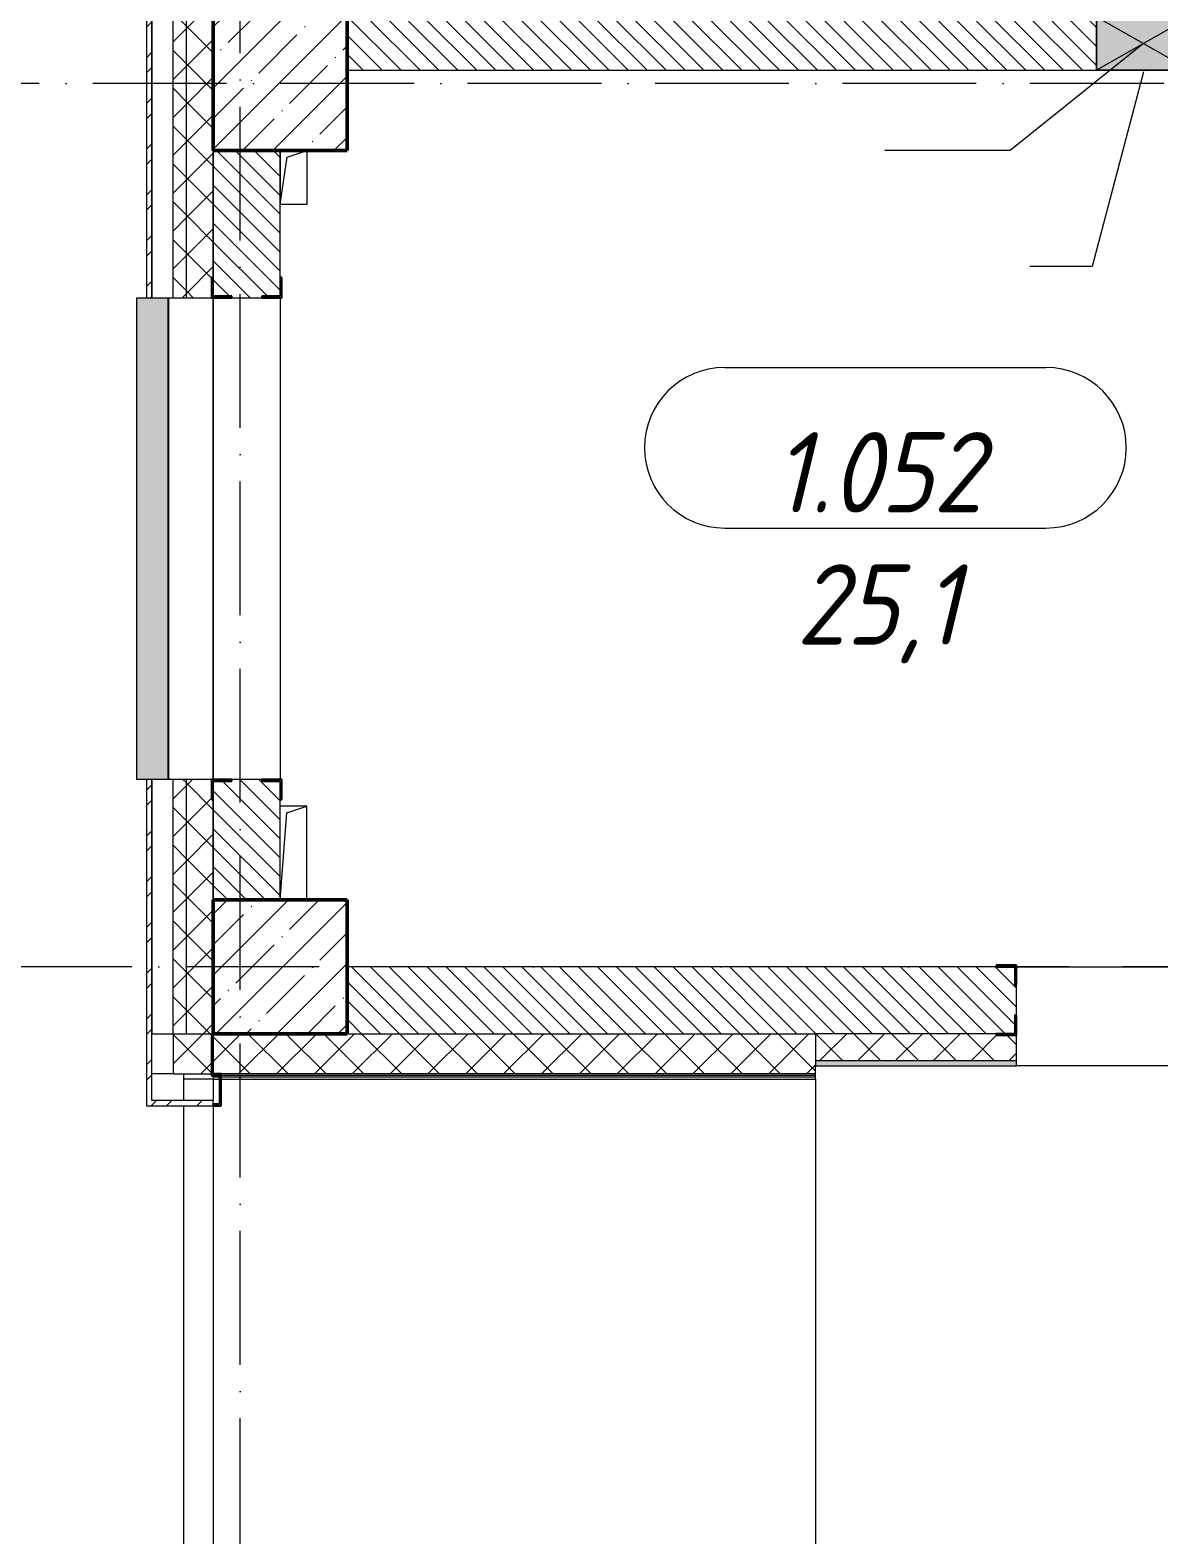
# Model space of a CAD drawing. Header units: millimetres. Extents: x -401725 to 250493, y 305116 to 802890.
# Drawn here: x -179649 to -175433, y 530174 to 535797 of the extents above; entities that cross this region are included whole.
import ezdxf

# ---------------------------------------------------------------- set-up
doc = ezdxf.new("R2010")
doc.units = ezdxf.units.MM
doc.linetypes.add('50_200_ШТРИХ_1Т_ш5_п1_п1_', pattern=[700, 500, -100, 0, -100])
for name, color, linetype, lineweight, true_color in [('A-AREA-IDEN-1', 7, 'Continuous', 9, 0x000000), ('A-GLAZ-____-OTLN-1', 7, 'Continuous', 9, 0xc0c0c0), ('A-WALL-____-PATT-2', 7, 'Continuous', 9, 0x787878)]:
    doc.layers.add(name, color=color, linetype=linetype, lineweight=lineweight, true_color=true_color)
for name, color, linetype, lineweight in [('A-DETL-GENF-OTLN', 7, 'Continuous', 9), ('A-FLOR-____-OTLN', 7, 'Continuous', 9), ('A-GENM-____-IDEN', 7, 'Continuous', 9), ('A-GENM-____-MCUT', 7, 'Continuous', 25), ('A-GENM-____-OTLN', 7, 'Continuous', 9), ('A-GENM-____-OTLN-1', 7, 'Continuous', 25), ('A-GLAZ-____-IDEN', 7, 'Continuous', 9), ('A-GLAZ-____-OTLN', 7, 'Continuous', 9), ('A-WALL-____-MCUT', 7, 'Continuous', 13), ('A-WALL-____-MCUT-1', 7, 'Continuous', 9), ('A-WALL-____-OTLN', 7, 'Continuous', 9), ('A-WALL-____-PATT-1', 7, 'Continuous', 9), ('A-WALL-FNSH-MCUT-1', 7, 'Continuous', 9), ('I-WALL-____-OTLN', 7, 'Continuous', 9), ('S-COLS-____-MCUT', 7, 'Continuous', 50), ('S-COLS-____-OTLN', 7, 'Continuous', 9), ('S-GRID-____-OTLN-1', 7, '50_200_ШТРИХ_1Т_ш5_п1_п1_', 9)]:
    doc.layers.add(name, color=color, linetype=linetype, lineweight=lineweight)
doc.styles.add('ISOCPEUR_I', font='isocpeui.ttf', dxfattribs={"width": 0.9, "height": 2.5})
pattern_1 = [(45, (-176515.07, 459015.94), (-70.71068, 70.71068), []), (135, (-176515.07, 459015.94), (-70.71068, -70.71068), [])]
pattern_2 = [(135, (-176515.067, 459015.94), (-35.35534, -35.35534), [])]
pattern_3 = [(45, (-176515.07, 459015.94), (-85.53659, 85.53659), []), (45, (-176458.04, 459015.94), (-85.53659, 85.53659), [])]

# ---------------------------------------------------------------- blocks, each defined once
blk = doc.blocks.new('BSC_Колонна _Прямоугольная - 500х500-V30-АР1_План отверстий 1 этажа в осях 1-64_Ю-ЯЯ')
at = {"layer": 'S-COLS-____-OTLN'}
h = blk.add_hatch(dxfattribs=at)
h.set_pattern_fill('FP_36', color=256, style=0, pattern_type=2)
h.set_pattern_definition([(45, (2200, -76581.04), (-114.04925, 114.04925), []), (45, (2314.05, -76581.04), (-114.04925, 114.04925), [201.613, -40.323, 3.353, -36.97])])
h.paths.add_polyline_path([(-250, -250), (250, -250), (250, 250), (-250, 250), (-250, 16.6)], flags=0)
at = {"layer": 'S-COLS-____-MCUT'}
for p, q in [((250, 250), (-250, 250)), ((-250, 250), (-250, -250)), ((250, -250), (250, 250)), ((-250, -250), (250, -250))]:
    blk.add_line(p, q, dxfattribs=at)
blk = doc.blocks.new('BSC_Колонна _Прямоугольная - 500х500-V36-АР1_План отверстий 1 этажа в осях 1-64_Ю-ЯЯ')
at = {"layer": 'S-COLS-____-OTLN'}
h = blk.add_hatch(dxfattribs=at)
h.set_pattern_fill('FP_42', color=256, style=0, pattern_type=2)
h.set_pattern_definition([(45, (2200, -73281.04), (-114.04925, 114.04925), []), (45, (2314.05, -73281.04), (-114.04925, 114.04925), [201.613, -40.323, 3.353, -36.97])])
h.paths.add_polyline_path([(-250, -250), (250, -250), (250, 250), (-250, 250), (-250, 87.7)], flags=0)
at = {"layer": 'S-COLS-____-MCUT'}
for p, q in [((250, 250), (-250, 250)), ((-250, 250), (-250, -250)), ((250, -250), (250, 250)), ((-250, -250), (250, -250))]:
    blk.add_line(p, q, dxfattribs=at)
blk = doc.blocks.new('Фахверк_СКБ_Уголок - 250_2700-27497298-АР1_План отверстий 1 этажа в осях 1-64_Ю-ЯЯ')
at = {"layer": 'A-GENM-____-MCUT'}
for p, q in [((200, 181), (125, 181)), ((125, 181), (125, 106)), ((131, 106), (131, 175)), ((131, 175), (200, 175)), ((200, 175), (200, 181)), ((125, 106), (131, 106)), ((131, -6), (125, -6)), ((125, -6), (125, -81)), ((131, -75), (131, -6)), ((125, -81), (200, -81)), ((200, -75), (131, -75)), ((200, -81), (200, -75))]:
    blk.add_line(p, q, dxfattribs=at)
blk = doc.blocks.new('Фахверк_СКБ_Уголок - 250_3600-27498263-АР1_План отверстий 1 этажа в осях 1-64_Ю-ЯЯ')
at = {"layer": 'A-GENM-____-MCUT'}
for p, q in [((200, 181), (125, 181)), ((125, 181), (125, 106)), ((131, 106), (131, 175)), ((131, 175), (200, 175)), ((200, 175), (200, 181)), ((125, 106), (131, 106)), ((131, -6), (125, -6)), ((125, -6), (125, -81)), ((131, -75), (131, -6)), ((125, -81), (200, -81)), ((200, -75), (131, -75)), ((200, -81), (200, -75))]:
    blk.add_line(p, q, dxfattribs=at)
blk = doc.blocks.new('AR_Отверстие прямоугольное _в плите_ - AR_Отверстие прямоугольное _в плите_-30511735-АР1_План отверстий 1 этажа в осях 1-64_Ю-ЯЯ')
at = {"layer": 'A-GENM-____-OTLN'}
for p, q in [((-50, 100), (-50, -100)), ((-50, -100), (-25, 75)), ((-25, 75), (50, 100)), ((50, -100), (50, 100)), ((-50, -100), (50, -100))]:
    blk.add_line(p, q, dxfattribs=at)
blk = doc.blocks.new('AR_Отверстие прямоугольное _в плите_ - AR_Отверстие прямоугольное _в плите_-30511999-АР1_План отверстий 1 этажа в осях 1-64_Ю-ЯЯ')
at = {"layer": 'A-GENM-____-OTLN'}
for p, q in [((50, 175), (-50, 175)), ((-25, 150), (50, 175)), ((50, -175), (50, 175)), ((-50, -175), (-25, 150))]:
    blk.add_line(p, q, dxfattribs=at)
blk = doc.blocks.new('Отлив_СКБ - Отлив витража_120_НВФ-31885689-АР1_План отверстий 1 этажа в осях 1-64_Ю-ЯЯ')
at = {"layer": 'A-GLAZ-____-OTLN-1'}
for points in [[(1800, 2), (1800, 120), (0, 120), (0, 2), (749.6, 2)], [(1800, 0), (1800, 2), (0, 2), (0, 0), (749.6, 0)]]:
    blk.add_hatch(color=256, dxfattribs=at).paths.add_polyline_path(points, flags=0)
at = {"layer": 'A-GLAZ-____-OTLN'}
for p, q in [((0, 83), (0, 120)), ((1800, 120), (0, 120)), ((1800, 120), (1800, 83)), ((0, 2), (1800, 2)), ((1800, 0), (0, 0))]:
    blk.add_line(p, q, dxfattribs=at)
blk = doc.blocks.new('О_Общий_Откосы металлические_СКБ_Боковой - О_Общий_Откосы металлические_СКБ_Боковой-V251-АР1_План отверстий 1 этажа в осях 1-64_Ю-ЯЯ')
at = {"layer": 'A-GENM-____-MCUT'}
for p, q in [((0, 0), (-120, 0)), ((-120, 0), (-120, -30)), ((0, -30), (0, 0)), ((-120, -30), (-270, -30)), ((-270, -30), (-270, -37)), ((-270, -37), (-113, -37)), ((-113, -37), (-113, -7)), ((-113, -7), (-7, -7)), ((-7, -7), (-7, -30)), ((-7, -30), (0, -30))]:
    blk.add_line(p, q, dxfattribs=at)
blk = doc.blocks.new('AR_Отверстие прямоугольное _в стене_ - AR_Отверстие прямоугольное _в стене__ОВ-36654590-АР1_План отверстий 1 этажа в осях 1-64_Ю-ЯЯ')
at = {"layer": 'A-GLAZ-____-OTLN'}
blk.add_hatch(color=256, dxfattribs=at).paths.add_polyline_path([(175, -100), (175, 100), (-175, 100), (-175, -100)], flags=0)
at = {"layer": 'A-DETL-GENF-OTLN'}
for p, q in [((-175, -100), (-175, 100)), ((-175, 100), (175, 100)), ((175, 100), (-175, -100)), ((-175, 100), (175, -100)), ((175, 100), (-175, 100)), ((-175, 100), (-175, -100)), ((175, 100), (175, -100)), ((175, -100), (175, 100)), ((175, -100), (-175, -100)), ((-175, -100), (175, -100))]:
    blk.add_line(p, q, dxfattribs=at)
blk = doc.blocks.new('AAR_СКБ_Марка_помещения_1_5 ммп - Номер _ Площадь-27962135-АИ_План этажа_Стены_1')
at = {"layer": 'A-AREA-IDEN-1'}
for p, q in [((-2.987, 3), (3.013, 3)), ((-2.987, 0), (3.013, 0))]:
    blk.add_line(p, q, dxfattribs=at)
for centre, start, end in [((-2.987, 1.5), 90, 270), ((3.013, 1.5), 270, 90)]:
    blk.add_arc(centre, 1.5, start, end, dxfattribs=at)

msp = doc.modelspace()

# ---------------------------------------------------------------- hatches: boundary and pattern name
at = {"layer": 'A-WALL-____-PATT-1'}
h = msp.add_hatch(dxfattribs=at)
h.set_pattern_fill('FP_3', color=256, style=0, pattern_type=2)
h.set_pattern_definition(pattern_3)
h.paths.add_polyline_path([(-179215.0675, 531796.983), (-179195.0675, 531796.983), (-179195.0675, 532996.983), (-179215.0675, 532996.983), (-179215.0675, 532384.65)], flags=0)
h.paths.add_polyline_path([(-179195.0675, 534796.983), (-179195.0675, 535996.983), (-179215.0675, 535996.983), (-179215.0675, 534796.983)], flags=0)
h.paths.add_polyline_path([(-179195.0675, 537796.983), (-179195.0675, 538996.983), (-179215.0675, 538996.983), (-179215.0675, 537796.983)], flags=0)
h.paths.add_polyline_path([(-179215.0675, 540796.983), (-179195.0675, 540796.983), (-179195.0675, 541996.983), (-179215.0675, 541996.983)], flags=0)
h.paths.add_polyline_path([(-179215.0675, 543796.983), (-179195.0675, 543796.983), (-179195.0675, 544946.983), (-179215.0675, 544946.983)], flags=0)
h = msp.add_hatch(dxfattribs=at)
h.set_pattern_fill('FP_1', color=256, style=0, pattern_type=2)
h.set_pattern_definition(pattern_1)
h.paths.add_polyline_path([(-179065.0675, 532046.983), (-179065.0675, 532996.983), (-179115.0675, 532996.983), (-179115.0675, 532046.983)], flags=0)
h.paths.add_polyline_path([(-179065.0675, 534796.983), (-179065.0675, 535996.983), (-179115.0675, 535996.983), (-179115.0675, 534796.983)], flags=0)
h.paths.add_polyline_path([(-179115.0675, 537796.983), (-179065.0675, 537796.983), (-179065.0675, 538996.983), (-179115.0675, 538996.983), (-179115.0675, 538842.5904)], flags=0)
h.paths.add_polyline_path([(-179065.0675, 540796.983), (-179065.0675, 541996.983), (-179115.0675, 541996.983), (-179115.0675, 540796.983)], flags=0)
h.paths.add_polyline_path([(-179115.0675, 543796.983), (-179065.0675, 543796.983), (-179065.0675, 544846.983), (-179115.0675, 544846.983), (-179115.0675, 544493.2883)], flags=0)
h = msp.add_hatch(dxfattribs=at)
h.set_pattern_fill('FP_1', color=256, style=0, pattern_type=2)
h.set_pattern_definition(pattern_1)
h.paths.add_polyline_path([(-178965.0675, 532046.983), (-178965.0675, 532921.983), (-178971.0675, 532921.983), (-178971.0675, 532996.983), (-179065.0675, 532996.983), (-179065.0675, 532046.983)], flags=0)
h.paths.add_polyline_path([(-178971.0675, 534796.983), (-178971.0675, 534871.983), (-178965.0675, 534871.983), (-178965.0675, 535921.983), (-178971.0675, 535921.983), (-178971.0675, 535996.983), (-179065.0675, 535996.983), (-179065.0675, 534796.983)], flags=0)
h.paths.add_polyline_path([(-179065.0675, 537796.983), (-178971.0675, 537796.983), (-178971.0675, 537871.983), (-178965.0675, 537871.983), (-178965.0675, 538921.983), (-178971.0675, 538921.983), (-178971.0675, 538996.983), (-179065.0675, 538996.983), (-179065.0675, 537802.983)], flags=0)
h.paths.add_polyline_path([(-178965.0675, 540796.983), (-178965.0675, 541921.983), (-178971.0675, 541921.983), (-178971.0675, 541996.983), (-179065.0675, 541996.983), (-179065.0675, 540796.983)], flags=0)
h.paths.add_polyline_path([(-178971.0675, 543796.983), (-178971.0675, 543871.983), (-178965.0675, 543871.983), (-178965.0675, 544796.983), (-179065.0675, 544796.983), (-179065.0675, 543796.983)], flags=0)
h = msp.add_hatch(dxfattribs=at)
h.set_pattern_fill('FP_6', color=256, style=0, pattern_type=2)
h.set_pattern_definition(pattern_2)
h.paths.add_polyline_path([(-171465.0675, 535646.983), (-171465.0675, 535846.983), (-174965.0675, 535846.983), (-174965.0675, 535646.983), (-172995.4749, 535646.983)], flags=0)
h.paths.add_polyline_path([(-175215.0675, 535646.983), (-175215.0675, 535846.983), (-175315.0675, 535846.983), (-175315.0675, 535646.983)], flags=0)
h.paths.add_polyline_path([(-175665.0675, 535646.983), (-175665.0675, 535846.983), (-178465.0675, 535846.983), (-178465.0675, 535646.983), (-176530.4762, 535646.983)], flags=0)
h = msp.add_hatch(dxfattribs=at)
h.set_pattern_fill('FP_6', color=256, style=0, pattern_type=2)
h.set_pattern_definition(pattern_2)
h.paths.add_polyline_path([(-178715.0675, 532546.983), (-178715.0675, 532990.983), (-178784.0675, 532990.983), (-178784.0675, 532996.983), (-178896.0675, 532996.983), (-178896.0675, 532990.983), (-178965.0675, 532990.983), (-178965.0675, 532546.983)], flags=0)
h.paths.add_polyline_path([(-178896.0675, 534796.983), (-178784.0675, 534796.983), (-178784.0675, 534802.983), (-178715.0675, 534802.983), (-178715.0675, 535346.983), (-178965.0675, 535346.983), (-178965.0675, 534802.983), (-178896.0675, 534802.983)], flags=0)
h = msp.add_hatch(dxfattribs=at)
h.set_pattern_fill('FP_6', color=256, style=0, pattern_type=2)
h.set_pattern_definition(pattern_2)
h.paths.add_polyline_path([(-174959.0675, 532046.983), (-174065.0675, 532046.983), (-174065.0675, 532296.983), (-174959.0675, 532296.983), (-174959.0675, 532227.983), (-174965.0675, 532227.983), (-174965.0675, 532115.983), (-174959.0675, 532115.983)], flags=0)
h.paths.add_polyline_path([(-176040.0675, 532046.983), (-175971.0675, 532046.983), (-175971.0675, 532115.983), (-175965.0675, 532115.983), (-175965.0675, 532227.983), (-175971.0675, 532227.983), (-175971.0675, 532296.983), (-178465.0675, 532296.983), (-178465.0675, 532046.983), (-176530.4762, 532046.983)], flags=0)
h = msp.add_hatch(dxfattribs=at)
h.set_pattern_fill('FP_1', color=256, style=0, pattern_type=2)
h.set_pattern_definition(pattern_1)
h.paths.add_polyline_path([(-178965.0675, 531896.983), (-176715.0675, 531896.983), (-176715.0675, 532046.983), (-179115.0675, 532046.983), (-179115.0675, 531896.983)], flags=0)
h = msp.add_hatch(dxfattribs=at)
h.set_pattern_fill('FP_1', color=256, style=0, pattern_type=2)
h.set_pattern_definition(pattern_1)
h.paths.add_polyline_path([(-174065.0675, 531946.983), (-174065.0675, 532046.983), (-174890.0675, 532046.983), (-174890.0675, 532040.983), (-174965.0675, 532040.983), (-174965.0675, 531946.983)], flags=0)
h.paths.add_polyline_path([(-176715.0675, 531946.983), (-175965.0675, 531946.983), (-175965.0675, 532040.983), (-176040.0675, 532040.983), (-176040.0675, 532046.983), (-176715.0675, 532046.983)], flags=0)
h = msp.add_hatch(dxfattribs=at)
h.set_pattern_fill('FP_3', color=256, style=0, pattern_type=2)
h.set_pattern_definition(pattern_3)
h.paths.add_polyline_path([(-178965.0675, 531776.983), (-178965.0675, 531796.983), (-179215.0675, 531796.983), (-179215.0675, 531776.983)], flags=0)
at = {"layer": 'A-WALL-____-PATT-2'}
h = msp.add_hatch(dxfattribs=at)
h.set_pattern_fill('FP_185', color=256, style=0, pattern_type=2)
h.set_pattern_definition([(0, (-176515.067, 459015.94), (81.28, 20.32), [3.353, -57.607, 3.353, -57.607, -325.12]), (0, (-176515.067, 459015.94), (81.28, 20.32), [-121.92, 3.353, -118.567, 3.353, -57.607, -142.24]), (0, (-176515.067, 459015.94), (81.28, 20.32), [-304.8, 3.353, -37.287, 3.353, -98.247]), (120, (-176484.587, 459026.1), (-58.237636, 60.230545), [3.353, -57.607, 3.353, -57.607, -325.12]), (120, (-176484.587, 459026.1), (-58.237636, 60.230545), [-121.92, 3.353, -118.567, 3.353, -57.607, -142.24]), (120, (-176484.587, 459026.1), (-58.237636, 60.230545), [-304.8, 3.353, -37.287, 3.353, -98.247]), (240, (-176474.427, 459066.74), (-23.042364, -80.550545), [3.353, -57.607, 3.353, -57.607, -325.12]), (240, (-176474.427, 459066.74), (-23.042364, -80.550545), [-121.92, 3.353, -118.567, 3.353, -57.607, -142.24]), (240, (-176474.427, 459066.74), (-23.042364, -80.550545), [-304.8, 3.353, -37.287, 3.353, -98.247])])
h.paths.add_polyline_path([(-174965.0675, 531926.983), (-174065.0675, 531926.983), (-174065.0675, 531946.983), (-174965.0675, 531946.983)], flags=0)
h.paths.add_polyline_path([(-175965.0675, 531926.983), (-175965.0675, 531946.983), (-176715.0675, 531946.983), (-176715.0675, 531926.983), (-176530.4762, 531926.983)], flags=0)

# ---------------------------------------------------------------- linework, layer by layer
at = {"layer": 'A-FLOR-____-OTLN'}
msp.add_line((-176715.0675, 531876.983), (-176715.0675, 526846.983), dxfattribs=at)
at = {"layer": 'A-GENM-____-IDEN'}
for p, q in [((-175490.0675, 535640.983), (-175681.7373, 534913.6865)), ((-175681.7373, 534913.6865), (-175915.0675, 534913.6865))]:
    msp.add_line(p, q, dxfattribs=at)
at = {"layer": 'A-GLAZ-____-IDEN'}
for p, q in [((-175490.0675, 535746.983), (-175988.4356, 535347.2038)), ((-175988.4356, 535347.2038), (-176456.8685, 535347.2038))]:
    msp.add_line(p, q, dxfattribs=at)
at = {"layer": 'A-WALL-____-MCUT'}
for p, q in [((-179195.0675, 535996.983), (-179195.0675, 534796.983)), ((-179195.0675, 534796.983), (-179195.0675, 535996.983)), ((-178465.0675, 535646.983), (-175665.0675, 535646.983)), ((-178715.0675, 534871.983), (-178715.0675, 535346.983)), ((-179195.0675, 534796.983), (-178971.0675, 534796.983)), ((-178896.0675, 534796.983), (-178784.0675, 534796.983)), ((-178971.0675, 532996.983), (-179195.0675, 532996.983)), ((-179195.0675, 532996.983), (-179195.0675, 532046.983)), ((-179195.0675, 532046.983), (-179195.0675, 532996.983)), ((-178784.0675, 532996.983), (-178896.0675, 532996.983)), ((-178715.0675, 532546.983), (-178715.0675, 532921.983)), ((-176040.0675, 532296.983), (-178465.0675, 532296.983)), ((-175965.0675, 532115.983), (-175965.0675, 532227.983)), ((-179195.0675, 532046.983), (-178965.0675, 532046.983)), ((-178465.0675, 532046.983), (-176715.0675, 532046.983)), ((-176715.0675, 532046.983), (-176715.0675, 531946.983)), ((-175965.0675, 531946.983), (-175965.0675, 532040.983)), ((-176715.0675, 531946.983), (-175965.0675, 531946.983))]:
    msp.add_line(p, q, dxfattribs=at)
at = {"layer": 'A-WALL-____-MCUT-1'}
for p, q in [((-179115.0675, 534796.983), (-179115.0675, 535996.983)), ((-179065.0675, 534796.983), (-179065.0675, 535996.983)), ((-178965.0675, 535346.983), (-178965.0675, 534871.983)), ((-178965.0675, 534871.983), (-178965.0675, 535346.983)), ((-179115.0675, 532046.983), (-179115.0675, 532996.983)), ((-179065.0675, 532046.983), (-179065.0675, 532996.983)), ((-178965.0675, 532921.983), (-178965.0675, 532546.983)), ((-178965.0675, 532546.983), (-178965.0675, 532921.983)), ((-179115.0675, 532046.983), (-179115.0675, 531896.983)), ((-176040.0675, 532046.983), (-176715.0675, 532046.983)), ((-176715.0675, 531896.983), (-176715.0675, 531926.983)), ((-179115.0675, 531896.983), (-178965.0675, 531896.983)), ((-176715.0675, 531890.983), (-178965.0675, 531890.983)), ((-176715.0675, 531884.983), (-178965.0675, 531884.983))]:
    msp.add_line(p, q, dxfattribs=at)
at = {"layer": 'A-WALL-____-OTLN'}
for p, q in [((-178965.0675, 532996.983), (-178965.0675, 534796.983)), ((-178965.0675, 534796.983), (-178965.0675, 532996.983)), ((-178715.0675, 534796.983), (-178715.0675, 532996.983)), ((-174965.0675, 531926.983), (-175965.0675, 531926.983)), ((-179115.0675, 531896.983), (-179195.0675, 531896.983)), ((-179075.0675, 531796.983), (-179075.0675, 531896.983)), ((-178965.0675, 531876.983), (-179075.0675, 531876.983)), ((-178965.0675, 531876.983), (-178965.0675, 531796.983)), ((-179075.0675, 526966.983), (-179075.0675, 531776.983)), ((-178965.0675, 531776.983), (-178965.0675, 526966.983))]:
    msp.add_line(p, q, dxfattribs=at)
at = {"layer": 'A-WALL-FNSH-MCUT-1'}
for p, q in [((-179215.0675, 535996.983), (-179215.0675, 534796.983)), ((-179215.0675, 534796.983), (-179195.0675, 534796.983)), ((-179215.0675, 532996.983), (-179215.0675, 531776.983)), ((-179195.0675, 532996.983), (-179215.0675, 532996.983)), ((-179195.0675, 531796.983), (-179195.0675, 532046.983)), ((-176715.0675, 531946.983), (-176715.0675, 531926.983)), ((-176715.0675, 531926.983), (-175965.0675, 531926.983)), ((-175965.0675, 531926.983), (-175965.0675, 531946.983)), ((-176715.0675, 531896.983), (-178965.0675, 531896.983)), ((-178965.0675, 531896.983), (-178965.0675, 531876.983)), ((-178965.0675, 531876.983), (-176715.0675, 531876.983)), ((-176715.0675, 531876.983), (-176715.0675, 531896.983)), ((-178965.0675, 531796.983), (-179195.0675, 531796.983)), ((-178965.0675, 531776.983), (-178965.0675, 531796.983)), ((-179215.0675, 531776.983), (-178965.0675, 531776.983))]:
    msp.add_line(p, q, dxfattribs=at)
at = {"layer": 'I-WALL-____-OTLN'}
msp.add_line((-175965.0675, 532296.983), (-174965.0675, 532296.983), dxfattribs=at)
at = {"layer": 'S-GRID-____-OTLN-1'}
for p, q in [((-178865.0675, 511907.5288), (-178865.0675, 549908.7924)), ((-143910.0675, 535596.983), (-181183.8377, 535596.983)), ((-151965.0675, 532296.983), (-181183.8377, 532296.983))]:
    msp.add_line(p, q, dxfattribs=at)

# ---------------------------------------------------------------- block references
at = {"layer": 'A-AREA-IDEN-1', "xscale": 199.9999999999999, "yscale": 199.9999999999999, "zscale": 199.9999999999999}
msp.add_blockref('AAR_СКБ_Марка_помещения_1_5 ммп - Номер _ Площадь-27962135-АИ_План этажа_Стены_1', (-176456.9147, 533936.4561), dxfattribs=at)
at = {"layer": 'A-GENM-____-OTLN'}
for name, p in [('AR_Отверстие прямоугольное _в плите_ - AR_Отверстие прямоугольное _в плите_-30511735-АР1_План отверстий 1 этажа в осях 1-64_Ю-ЯЯ', (-178664.568, 535246.983)), ('AR_Отверстие прямоугольное _в плите_ - AR_Отверстие прямоугольное _в плите_-30511999-АР1_План отверстий 1 этажа в осях 1-64_Ю-ЯЯ', (-178665.0675, 532721.983))]:
    msp.add_blockref(name, p, dxfattribs=at)
at = {"layer": 'A-GENM-____-OTLN', "rotation": 270.0000000000002}
msp.add_blockref('О_Общий_Откосы металлические_СКБ_Боковой - О_Общий_Откосы металлические_СКБ_Боковой-V251-АР1_План отверстий 1 этажа в осях 1-64_Ю-ЯЯ', (-178935.0675, 531776.983), dxfattribs=at)
at = {"layer": 'A-GENM-____-OTLN-1'}
for name, p, rotation in [('Фахверк_СКБ_Уголок - 250_2700-27497298-АР1_План отверстий 1 этажа в осях 1-64_Ю-ЯЯ', (-178790.0675, 534671.983), 89.99999999999991), ('Фахверк_СКБ_Уголок - 250_2700-27497298-АР1_План отверстий 1 этажа в осях 1-64_Ю-ЯЯ', (-178890.0675, 533121.983), 269.9999999999999), ('Фахверк_СКБ_Уголок - 250_3600-27498263-АР1_План отверстий 1 этажа в осях 1-64_Ю-ЯЯ', (-175840.0675, 532221.983), 180)]:
    msp.add_blockref(name, p, dxfattribs=dict(at, rotation=rotation))
at = {"layer": 'A-GLAZ-____-OTLN'}
msp.add_blockref('AR_Отверстие прямоугольное _в стене_ - AR_Отверстие прямоугольное _в стене__ОВ-36654590-АР1_План отверстий 1 этажа в осях 1-64_Ю-ЯЯ', (-175490.0675, 535746.983), dxfattribs=at)
at = {"layer": 'A-GLAZ-____-OTLN', "rotation": 90}
msp.add_blockref('Отлив_СКБ - Отлив витража_120_НВФ-31885689-АР1_План отверстий 1 этажа в осях 1-64_Ю-ЯЯ', (-179132.0675, 532996.983), dxfattribs=at)
at = {"layer": 'S-COLS-____-OTLN'}
for name, p in [('BSC_Колонна _Прямоугольная - 500х500-V30-АР1_План отверстий 1 этажа в осях 1-64_Ю-ЯЯ', (-178715.0675, 535596.983)), ('BSC_Колонна _Прямоугольная - 500х500-V36-АР1_План отверстий 1 этажа в осях 1-64_Ю-ЯЯ', (-178715.0675, 532296.983))]:
    msp.add_blockref(name, p, dxfattribs=at)

# ---------------------------------------------------------------- texts
at = {"layer": 'A-AREA-IDEN-1', "char_height": 300, "attachment_point": 8, "line_spacing_factor": 1.139951, "style": 'ISOCPEUR_I'}
for s, insert, width in [('\\pxqc,t8.46667,16.93333,25.4,33.86667,42.33333,50.8,59.26667,67.73333,76.2,84.66667,93.13333,101.6,110.06667,118.53333,127,135.46667,143.93333,152.4,160.86667,169.33333,177.8,186.26667,194.73333,203.2,211.66667,220.13333,228.6,237.06667,245.53333,254,262.46667,270.93333;{1.052}', (-176482.3437, 533994.786), 900), ('\\pxqc,t8.46667,16.93333,25.4,33.86667,42.33333,50.8,59.26667,67.73333,76.2,84.66667,93.13333,101.6,110.06667,118.53333,127,135.46667,143.93333,152.4,160.86667,169.33333,177.8,186.26667,194.73333,203.2,211.66667,220.13333,228.6,237.06667,245.53333,254,262.46667,270.93333;{25,1}', (-176482.3437, 533430.838), 702)]:
    msp.add_mtext(s, dxfattribs=dict(at, insert=insert, width=width))

doc.saveas('drawing.dxf')
